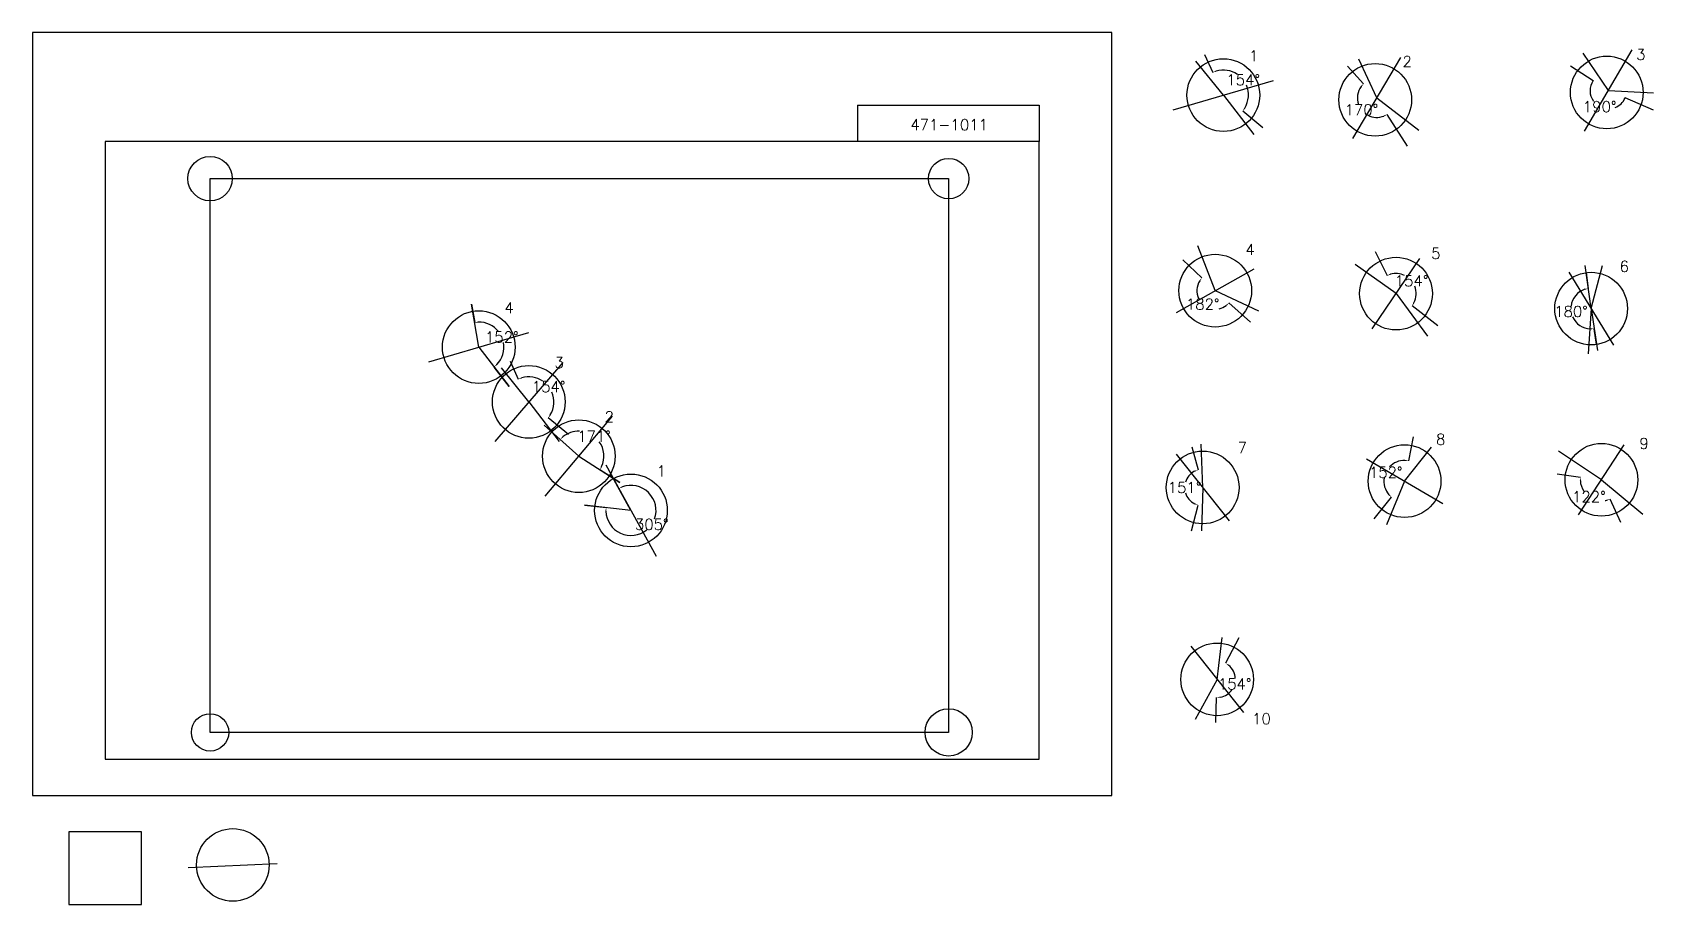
# Model space of a CAD drawing. Extents: x 0 to 2230150, y -150000 to 1050000.
import ezdxf

# ---------------------------------------------------------------- set-up
doc = ezdxf.new("R2010")
doc.units = 0
doc.header["$MEASUREMENT"] = 0
doc.layers.get('0').update_dxf_attribs({"linetype": 'CONTINUOUS'})
doc.layers.get('Defpoints').update_dxf_attribs({"linetype": 'CONTINUOUS'})
for name, color, linetype in [('_0-0_', 7, 'CONTINUOUS'), ('_0-1_V-nasSTD', 7, 'CONTINUOUS'), ('_0-2_番号', 7, 'CONTINUOUS'), ('ADD_LINE', 7, 'CONTINUOUS'), ('文字', 7, 'CONTINUOUS'), ('画像', 7, 'CONTINUOUS')]:
    doc.layers.add(name, color=color, linetype=linetype)
doc.layers.add('位置合わせ用', color=7, linetype='CONTINUOUS', plot=False)
doc.styles.get("Standard").update_dxf_attribs({"font": 'txt', "height": 15000, "bigfont": 'bigfont.shx'})
doc.dimstyles.get("Standard").update_dxf_attribs({"dimtxt": 0.18, "dimasz": 0.18, "dimexe": 0.18, "dimexo": 0.0625, "dimgap": 0.09, "dimtad": 0, "dimtih": 1, "dimtoh": 1, "dimdec": 4, "dimzin": 0, "dimdsep": 46, "dimtxsty": 'Standard', "dimcen": 0.09, "dimadec": 0, "dimazin": 0, "dimtfac": 1, "dimtdec": 4, "dimtofl": 0, "dimtmove": 0, "dimatfit": 3, "dimfxl": 1, "dimtolj": 1, "dimtzin": 0, "dimarcsym": 0})
picture_1 = doc.add_image_def('image1.jpg', size_in_pixel=(800, 600))

# ---------------------------------------------------------------- blocks, each defined once
blk = doc.blocks.new('-000-CCURVE_ORG002')
at = {"layer": '_0-0_', "color": 5, "linetype": 'Continuous'}
for p, q in [((30, -10), (10, -10)), ((10, -10), (10, -30)), ((30, -30), (30, -10)), ((10, -30), (30, -30))]:
    blk.add_line(p, q, dxfattribs=at)
blk = doc.blocks.new('-008-$$ATRU$$11$$背景色$$色$$0_0_0')
at = {"layer": '_0-2_番号'}
blk.add_blockref('-000-CCURVE_ORG002', (0, 0), dxfattribs=at)
blk = doc.blocks.new('*D27')
at = {"layer": 'ADD_LINE', "color": 0, "linetype": 'Continuous', "lineweight": -2}
for p, q in [((1612482, 1019756), (1623866, 995044)), ((1692790, 918934), (1664951, 941812))]:
    blk.add_line(p, q, dxfattribs=at)
for start, end in [(55.935441, 106.423298), (328.898292, 23.176446)]:
    blk.add_arc((1638300, 963714), 34496, start, end, dxfattribs=at)
at = {"layer": 'ADD_LINE', "color": 0}
for points in [[(1628254, 997582), (1628840, 996022), (1623866, 995045)], [(1667157, 946376), (1668518, 945414), (1664951, 941812)]]:
    blk.add_solid(points, dxfattribs=at)
at = {"layer": 'Defpoints', "color": 0}
for p in [(1612482, 1019756), (1638300, 963714), (1672046, 970868), (1692790, 918934)]:
    blk.add_point(p, dxfattribs=at)
at = {"layer": 'ADD_LINE', "color": 0, "linetype": 'Continuous', "insert": (1665608, 984790), "char_height": 15000, "attachment_point": 5}
blk.add_mtext('\\A1;154%%d', dxfattribs=at)
blk = doc.blocks.new('*D28')
at = {"color": 0, "linetype": 'Continuous', "lineweight": -2}
for p, q in [((1809179, 1003391), (1831324, 979396)), ((1891517, 893504), (1863720, 937271))]:
    blk.add_line(p, q, dxfattribs=at)
for start, end in [(143.458517, 199.177328), (242.968088, 291.666013)]:
    blk.add_arc((1849418, 959791), 26678, start, end, dxfattribs=at)
at = {"color": 0}
for points in [[(1828604, 975119), (1827364, 976233), (1831324, 979396)], [(1859646, 934256), (1858888, 935740), (1863721, 937271)]]:
    blk.add_solid(points, dxfattribs=at)
at = {"layer": 'Defpoints', "color": 0}
for p in [(1809179, 1003391), (1849418, 959791), (1823088, 955491), (1891518, 893504)]:
    blk.add_point(p, dxfattribs=at)
at = {"color": 0, "linetype": 'Continuous', "insert": (1828270, 943528), "char_height": 15000, "attachment_point": 5}
blk.add_mtext('\\A1;170%%d', dxfattribs=at)
blk = doc.blocks.new('*D31')
at = {"layer": 'ADD_LINE', "color": 0, "linetype": 'Continuous', "lineweight": -2}
for p, q in [((2115662, 1004203), (2146913, 983688)), ((2230150, 942907), (2190978, 959896))]:
    blk.add_line(p, q, dxfattribs=at)
for start, end in [(146.716384, 215.556167), (291.744567, 336.55299)]:
    blk.add_arc((2167922, 969896), 25131, start, end, dxfattribs=at)
at = {"layer": 'ADD_LINE', "color": 0}
for points in [[(2146913, 983688), (2146913, 983688), (2146913, 983688)], [(2190978, 959896), (2190978, 959896), (2190978, 959896)]]:
    blk.add_solid(points, dxfattribs=at)
at = {"layer": 'Defpoints', "color": 0}
for p in [(2115662, 1004204), (2167922, 969896), (2146156, 957332), (2230150, 942907)]:
    blk.add_point(p, dxfattribs=at)
at = {"layer": 'ADD_LINE', "color": 0, "linetype": 'Continuous', "insert": (2155982, 947782), "char_height": 15000, "attachment_point": 5}
blk.add_mtext('\\A1;190%%d', dxfattribs=at)
blk = doc.blocks.new('*D492')
at = {"color": 0, "linetype": 'Continuous', "lineweight": -2}
for p, q in [((1582560, 737261), (1608834, 712185)), ((1675657, 651191), (1646046, 677753))]:
    blk.add_line(p, q, dxfattribs=at)
for start, end in [(147.654398, 205.986177), (282.024317, 306.788949)]:
    blk.add_arc((1627174, 694681), 25352, start, end, dxfattribs=at)
at = {"color": 0}
for points in [[(1606412, 707733), (1605099, 708759), (1608834, 712185)], [(1642919, 673763), (1641794, 674993), (1646046, 677753)]]:
    blk.add_solid(points, dxfattribs=at)
at = {"layer": 'Defpoints', "color": 0}
for p in [(1582560, 737262), (1627174, 694681), (1602920, 687300), (1675658, 651190)]:
    blk.add_point(p, dxfattribs=at)
at = {"color": 0, "linetype": 'Continuous', "insert": (1609955, 676073), "char_height": 15000, "attachment_point": 5}
blk.add_mtext('\\A1;182%%d', dxfattribs=at)
blk = doc.blocks.new('*D493')
at = {"color": 0, "linetype": 'Continuous', "lineweight": -2}
for p, q in [((1847215, 748386), (1863522, 715452)), ((1933285, 646506), (1897834, 673710))]:
    blk.add_line(p, q, dxfattribs=at)
for start, end in [(64.877904, 105.999917), (332.840982, 21.383423)]:
    blk.add_arc((1875830, 690596), 27737, start, end, dxfattribs=at)
at = {"color": 0}
for points in [[(1867883, 718035), (1868485, 716481), (1863522, 715453)], [(1899804, 678380), (1901213, 677489), (1897835, 673710)]]:
    blk.add_solid(points, dxfattribs=at)
at = {"layer": 'Defpoints', "color": 0}
for p in [(1847214, 748386), (1887525, 715747), (1875830, 690596), (1933286, 646506)]:
    blk.add_point(p, dxfattribs=at)
at = {"color": 0, "linetype": 'Continuous', "insert": (1897257, 708209), "char_height": 15000, "attachment_point": 5}
blk.add_mtext('\\A1;154%%d', dxfattribs=at)
blk = doc.blocks.new('*D494')
at = {"color": 0, "linetype": 'Continuous', "lineweight": -2}
for p, q in [((2097719, 442479), (2129651, 438247)), ((2185031, 375777), (2170441, 407971))]:
    blk.add_line(p, q, dxfattribs=at)
for start, end in [(182.32444, 213.011449), (280.28229, 284.506363)]:
    blk.add_arc((2158450, 434431), 29051, start, end, dxfattribs=at)
at = {"color": 0}
for points in [[(2130255, 433215), (2128590, 433290), (2129651, 438247)], [(2166004, 405520), (2165449, 407092), (2170441, 407970)]]:
    blk.add_solid(points, dxfattribs=at)
at = {"layer": 'Defpoints', "color": 0}
for p in [(2097719, 442479), (2158450, 434431), (2134111, 418569), (2185032, 375776)]:
    blk.add_point(p, dxfattribs=at)
at = {"color": 0, "linetype": 'Continuous', "insert": (2141135, 411104), "char_height": 15000, "attachment_point": 5}
blk.add_mtext('\\A1;122%%d', dxfattribs=at)
blk = doc.blocks.new('*D495')
at = {"color": 0, "linetype": 'Continuous', "lineweight": -2}
for p, q in [((1899485, 493442), (1893065, 460614)), ((1845899, 380648), (1869761, 410403))]:
    blk.add_line(p, q, dxfattribs=at)
for start, end in [(88.997379, 136.834749), (170.916699, 221.208715)]:
    blk.add_arc((1887594, 432640), 28505, start, end, dxfattribs=at)
at = {"color": 0}
for points in [[(1888005, 460311), (1888181, 461969), (1893065, 460615)], [(1865573, 413259), (1866726, 414463), (1869761, 410403)]]:
    blk.add_solid(points, dxfattribs=at)
at = {"layer": 'Defpoints', "color": 0}
for p in [(1899486, 493442), (1869381, 454567), (1887594, 432640), (1845899, 380648)]:
    blk.add_point(p, dxfattribs=at)
at = {"color": 0, "linetype": 'Continuous', "insert": (1861739, 444640), "char_height": 15000, "attachment_point": 5}
blk.add_mtext('\\A1;152%%d', dxfattribs=at)
blk = doc.blocks.new('*D496')
at = {"color": 0, "linetype": 'Continuous', "lineweight": -2}
for p, q in [((1594921, 479957), (1603443, 448007)), ((1594453, 364310), (1603625, 399771))]:
    blk.add_line(p, q, dxfattribs=at)
for start, end in [(116.442259, 162.722612), (197.730428, 243.989803)]:
    blk.add_arc((1609870, 423913), 24936, start, end, dxfattribs=at)
at = {"color": 0}
for points in [[(1599060, 445461), (1598471, 447020), (1603443, 448007)], [(1598646, 400720), (1599223, 402284), (1603625, 399771)]]:
    blk.add_solid(points, dxfattribs=at)
at = {"layer": 'Defpoints', "color": 0}
for p in [(1594921, 479958), (1587247, 434403), (1609870, 423913), (1594453, 364310)]:
    blk.add_point(p, dxfattribs=at)
at = {"color": 0, "linetype": 'Continuous', "insert": (1584933, 423819), "char_height": 15000, "attachment_point": 5}
blk.add_mtext('\\A1;151%%d', dxfattribs=at)
blk = doc.blocks.new('*D497')
at = {"color": 0, "linetype": 'Continuous', "lineweight": -2}
for p, q in [((2137280, 719501), (2140368, 697666)), ((2151611, 620534), (2148379, 642348))]:
    blk.add_line(p, q, dxfattribs=at)
for start, end in [(108.314688, 172.816777), (204.310121, 268.164898)]:
    blk.add_arc((2144282, 669994), 27948, start, end, dxfattribs=at)
at = {"color": 0}
for points in [[(2135690, 695715), (2135310, 697337), (2140368, 697666)], [(2143435, 641228), (2143339, 642892), (2148379, 642348)]]:
    blk.add_solid(points, dxfattribs=at)
at = {"layer": 'Defpoints', "color": 0}
for p in [(2137280, 719501), (2144282, 669994), (2122350, 652671), (2151611, 620534)]:
    blk.add_point(p, dxfattribs=at)
at = {"color": 0, "linetype": 'Continuous', "insert": (2116623, 665988), "char_height": 15000, "attachment_point": 5}
blk.add_mtext('\\A1;180%%d', dxfattribs=at)
blk = doc.blocks.new('*D662')
at = {"color": 0, "linetype": 'Continuous', "lineweight": -2}
for p, q in [((1659684, 217062), (1641346, 182000)), ((1628066, 100544), (1629066, 134978))]:
    blk.add_line(p, q, dxfattribs=at)
for start, end in [(2.755917, 50.881259), (279.845571, 326.395586)]:
    blk.add_arc((1629789, 159904), 24936, start, end, dxfattribs=at)
at = {"color": 0}
for points in [[(1645980, 179947), (1645064, 178555), (1641346, 182001)], [(1633993, 136166), (1634112, 134504), (1629066, 134978)]]:
    blk.add_solid(points, dxfattribs=at)
at = {"layer": 'Defpoints', "color": 0}
for p in [(1659684, 217062), (1629789, 159904), (1648804, 143771), (1628066, 100544)]:
    blk.add_point(p, dxfattribs=at)
at = {"color": 0, "linetype": 'Continuous', "insert": (1653916, 153603), "char_height": 15000, "attachment_point": 5}
blk.add_mtext('\\A1;154%%d', dxfattribs=at)
blk = doc.blocks.new('*D665')
at = {"layer": 'ADD_LINE', "color": 0, "linetype": 'Continuous', "lineweight": -2}
for p, q in [((794929, 444081), (806783, 422517)), ((759342, 399674), (789133, 396239))]:
    blk.add_line(p, q, dxfattribs=at)
for start, end in [(340.113226, 110.487303), (181.734945, 309.194476)]:
    blk.add_arc((823401, 392288), 34496, start, end, dxfattribs=at)
at = {"layer": 'ADD_LINE', "color": 0}
for points in [[(810980, 425359), (811675, 423844), (806783, 422517)], [(789754, 391208), (788089, 391279), (789133, 396239)]]:
    blk.add_solid(points, dxfattribs=at)
at = {"layer": 'Defpoints', "color": 0}
for p in [(794929, 444081), (759342, 399674), (823401, 392288), (826537, 357935)]:
    blk.add_point(p, dxfattribs=at)
at = {"layer": 'ADD_LINE', "color": 0, "linetype": 'Continuous', "insert": (852037, 373054), "char_height": 15000, "attachment_point": 5}
blk.add_mtext('\\A1;305%%d', dxfattribs=at)
blk = doc.blocks.new('*D668')
at = {"layer": 'ADD_LINE', "color": 0, "linetype": 'Continuous', "lineweight": -2}
for p, q in [((703869, 509751), (725978, 489954)), ((807939, 430707), (780677, 448264))]:
    blk.add_line(p, q, dxfattribs=at)
for start, end in [(88.488025, 129.843544), (335.529989, 35.303819)]:
    blk.add_arc((751675, 466941), 34496, start, end, dxfattribs=at)
at = {"layer": 'ADD_LINE', "color": 0}
for points in [[(728995, 494027), (730153, 492828), (725977, 489954)], [(782341, 453052), (783804, 452254), (780677, 448264)]]:
    blk.add_solid(points, dxfattribs=at)
at = {"layer": 'Defpoints', "color": 0}
for p in [(703869, 509751), (783140, 481080), (751675, 466941), (807940, 430706)]:
    blk.add_point(p, dxfattribs=at)
at = {"layer": 'ADD_LINE', "color": 0, "linetype": 'Continuous', "insert": (772586, 494377), "char_height": 15000, "attachment_point": 5}
blk.add_mtext('\\A1;171%%d', dxfattribs=at)
blk = doc.blocks.new('*D671')
at = {"layer": 'ADD_LINE', "color": 0, "linetype": 'Continuous', "lineweight": -2}
for p, q in [((657058, 597638), (668443, 572926)), ((737367, 496815), (709527, 519694))]:
    blk.add_line(p, q, dxfattribs=at)
for start, end in [(55.935441, 106.423298), (328.898292, 23.176446)]:
    blk.add_arc((682877, 541595), 34496, start, end, dxfattribs=at)
at = {"layer": 'ADD_LINE', "color": 0}
for points in [[(672831, 575464), (673417, 573903), (668443, 572926)], [(711733, 524257), (713094, 523295), (709527, 519694)]]:
    blk.add_solid(points, dxfattribs=at)
at = {"layer": 'Defpoints', "color": 0}
for p in [(657058, 597638), (682877, 541595), (716622, 548749), (737367, 496815)]:
    blk.add_point(p, dxfattribs=at)
at = {"layer": 'ADD_LINE', "color": 0, "linetype": 'Continuous', "insert": (710185, 562672), "char_height": 15000, "attachment_point": 5}
blk.add_mtext('\\A1;154%%d', dxfattribs=at)
blk = doc.blocks.new('*D674')
at = {"layer": 'ADD_LINE', "color": 0, "linetype": 'Continuous', "lineweight": -2}
for p, q in [((604179, 676039), (608376, 651002)), ((655964, 562597), (635127, 589652))]:
    blk.add_line(p, q, dxfattribs=at)
for start, end in [(38.105802, 91.203326), (315.914786, 10.502161)]:
    blk.add_arc((614078, 616981), 34496, start, end, dxfattribs=at)
at = {"layer": 'ADD_LINE', "color": 0}
for points in [[(613276, 652299), (613432, 650639), (608376, 651002)], [(638302, 593603), (639412, 592360), (635127, 589651)]]:
    blk.add_solid(points, dxfattribs=at)
at = {"layer": 'Defpoints', "color": 0}
for p in [(604179, 676039), (614078, 616981), (648558, 615922), (655964, 562597)]:
    blk.add_point(p, dxfattribs=at)
at = {"layer": 'ADD_LINE', "color": 0, "linetype": 'Continuous', "insert": (645699, 630769), "char_height": 15000, "attachment_point": 5}
blk.add_mtext('\\A1;152%%d', dxfattribs=at)

msp = doc.modelspace()

# ---------------------------------------------------------------- linework, layer by layer
at = {"layer": '_0-1_V-nasSTD', "color": 7, "linetype": 'Continuous'}
for p, q in [((1485000, 1050000), (0, 1050000)), ((0, 1050000), (0, 0)), ((1485000, 1050000), (0, 1050000)), ((0, 1050000), (0, 0)), ((1485000, 0), (1485000, 1050000)), ((1485000, 0), (1485000, 1050000)), ((1135000, 950000), (1135000, 900000)), ((1135000, 950000), (1385000, 950000)), ((1385000, 950000), (1385000, 900000)), ((1385000, 900000), (100000, 900000)), ((100000, 900000), (100000, 50000)), ((1385000, 50000), (1385000, 900000)), ((100000, 50000), (1385000, 50000)), ((0, 0), (1485000, 0)), ((0, 0), (1485000, 0))]:
    msp.add_line(p, q, dxfattribs=at)
at = {"layer": 'ADD_LINE', "color": 5, "linetype": 'Continuous'}
for p, q in [((1638300.12759, 963713.94411), (1600657, 1010465.5)), ((1849417.68706, 959791.40858), (1824731.61592, 1013095)), ((2167921.53926, 969895.92252), (2133337.061, 1021586.01265)), ((1638300.12759, 963713.94411), (1680185.5, 909330)), ((1849417.68706, 959791.40858), (1907070.5, 915461)), ((2167921.53926, 969895.92252), (2230150.4375, 966693.63309)), ((1627173.85936, 694681.42053), (1603053, 756584)), ((1875829.60478, 690595.69901), (1819695, 730821)), ((2144282.17651, 669993.66595), (2135874.84661, 729434.5)), ((2144282.17651, 669993.66595), (2159881.11393, 729434.5)), ((1627173.85936, 694681.42053), (1686782, 666999.5)), ((614078.25, 616980.94411), (604179, 676039)), ((1875829.60478, 690595.69901), (1919233, 631868.5)), ((2144282.17651, 669993.66595), (2139973.5, 607862)), ((2144282.17651, 669993.66595), (2152852.5, 612158.5)), ((614078.25, 616980.94411), (655963.62241, 562597)), ((682876.75, 541595.44411), (645233.62241, 588347)), ((682876.75, 541595.44411), (724762.12241, 487211.5)), ((751675.25, 466941.44411), (703869.38455, 509751.49874)), ((1609869.59541, 423912.59025), (1607859.5021, 483624.43754)), ((1887594.19761, 432639.77192), (1924592.5, 479202.5)), ((2158449.59821, 434430.75199), (2099218, 473956.5)), ((751675.25, 466941.44411), (807939.5, 430706.5)), ((823401.25, 392287.94411), (794928.57879, 444080.87152)), ((1609869.59541, 423912.59025), (1608159.50179, 364310.06247)), ((1887594.19761, 432639.77192), (1862762, 372404)), ((2158449.59821, 434430.75199), (2215384.5, 387018.5)), ((823401.25, 392287.94411), (759341.5, 399674)), ((1629789, 159904), (1636845.5, 217647.28885)), ((1629789, 159904), (1599375.79815, 104642.5))]:
    msp.add_line(p, q, dxfattribs=at)
at = {"layer": 'ADD_LINE', "color": 1, "linetype": 'Continuous'}
for p, q in [((1816519.43706, 903878.65858), (1882315.93706, 1015704.15858)), ((2135023.28926, 913983.17252), (2200819.78926, 1025808.67252)), ((1569397.37759, 943664.44411), (1707202.87759, 983763.44411)), ((1843082.10478, 642335.94901), (1908577.10478, 738855.44901)), ((1573690.48436, 664418.92053), (1680657.23436, 724943.92053)), ((2113351.05151, 720119.29095), (2175213.30151, 619868.04095)), ((545175.5, 596931.44411), (682981, 637030.44411)), ((729783.34186, 595903.29849), (635970.15814, 487287.58973)), ((705399.08884, 412095.40218), (797951.41116, 521787.48605)), ((1573599.84541, 469670.84025), (1646139.34541, 378154.34025)), ((2126994.59821, 386171.00199), (2189904.59821, 482690.50199)), ((788831.0407, 455172.53711), (857971.4593, 329403.35111)), ((1835025.69761, 463233.02192), (1940162.69761, 402046.52192)), ((1593519.25, 205662.25), (1666058.75, 114145.75)), ((214262.32302, -98799.56876), (336470.78129, -93322.43898))]:
    msp.add_line(p, q, dxfattribs=at)
at = {"layer": 'ADD_LINE', "color": 5, "linetype": 'ByBlock'}
for centre in [(1638300.12759, 963713.94411), (1847299.84098, 957259.81804), (2165803.69318, 967364.33199), (1627173.85936, 694681.42053), (1875829.60478, 690595.69901), (2144282.17651, 669993.66595), (614078.25, 616980.94411), (682876.75, 541595.44411), (751675.25, 466941.44411), (1609869.59541, 423912.59025), (1887594.19761, 432639.77192), (2158449.59821, 434430.75199), (823401.25, 392287.94411), (1629789, 159904), (275704.61091, -95468.83904)]:
    msp.add_circle(centre, 50000, dxfattribs=at)
at = {"layer": '位置合わせ用', "color": 5, "linetype": 'Continuous'}
for centre, radius in [((244424.4, 848880.595), 30579.2687), ((1260424.4, 848880.595), 27848.33235), ((244424.4, 86880.595), 25672.78835), ((1260424.4, 86880.595), 32483.49996)]:
    msp.add_circle(centre, radius, dxfattribs=at)

# ---------------------------------------------------------------- block references
at = {"layer": '_0-0_', "xscale": 5000, "yscale": 5000, "zscale": 5000}
msp.add_blockref('-008-$$ATRU$$11$$背景色$$色$$0_0_0', (0, 0), dxfattribs=at)

# ---------------------------------------------------------------- texts
at = {"layer": '文字', "color": 5, "linetype": 'Continuous'}
for s, p in [('3', (2206162.5, 1012123.5)), ('1', (1673664.84659, 1010338.61449)), ('2', (1884735.5, 1002469.5)), ('4', (1668695.5, 743754)), ('5', (1924216.5, 738393)), ('6', (2183311.5, 720524.5)), ('4', (649442.969, 663605.61449)), ('3', (718241.469, 588220.11449)), ('2', (787039.969, 513566.11449)), ('8', (1930840.69761, 482615.93968)), ('9', (2210625.69761, 476897.98348)), ('7', (1657991.59541, 471180.02727)), ('1', (858765.969, 438912.61449)), ('10', (1677911, 98195.5))]:
    msp.add_text(s, height=15000, dxfattribs=at).set_placement(p)
at = {"layer": '文字', "linetype": 'Continuous'}
msp.add_text('471-1011', height=15000, dxfattribs=at).set_placement((1207698.06436, 915464.91089))

# ---------------------------------------------------------------- dimensions: what is measured, and where the dimension line sits
at = {"color": 5, "linetype": 'Continuous'}
for base, center, p1, p2, picture, middle in [((1823088.23526, 955490.96023), (1849417.68706, 959791.40858), (1809178.77504, 1003391.05715), (1891517.5, 893504), '*D28', (1828269.9978, 943527.67201)), ((1602919.66927, 687300.1765), (1627173.85936, 694681.42053), (1582560, 737261.5), (1675657.5, 651190.5), '*D492', (1609955.37168, 676073.03042)), ((1887525.02456, 715746.55986), (1875829.60478, 690595.69901), (1847214.5, 748386.5), (1933285.5, 646506), '*D493', (1897256.73514, 708208.95339)), ((2122350.14113, 652670.99813), (2144282.17651, 669993.66595), (2137279.85621, 719500.91301), (2151611.40936, 620533.75951), '*D497', (2116622.71578, 665988.26601)), ((1869381.14317, 454567.03326), (1887594.19761, 432639.77192), (1899485.5, 493442.5), (1845899, 380648), '*D495', (1861738.50652, 444639.91276)), ((1587247.09662, 434402.94997), (1609869.59541, 423912.59025), (1594921, 479957.5), (1594452.55209, 364310), '*D496', (1584933.35154, 423818.56891)), ((2134111.47282, 418568.6119), (2158449.59821, 434430.75199), (2097719, 442479), (2185031.5, 375776.5), '*D494', (2141135.0292, 411103.5675)), ((1648803.90553, 143771.4718), (1629789, 159904), (1659684.47103, 217061.94462), (1628066.5, 100544), '*D662', (1653916.18486, 153602.8851))]:
    dim = msp.add_angular_dim_3p(base=base, center=center, p1=p1, p2=p2, dimstyle='Standard', override={"dimasz": 5000, "dimtmove": 2}, dxfattribs=at)
    dim.commit()
    dim.dimension.update_dxf_attribs({"geometry": picture, "text_midpoint": middle})
at = {"layer": 'ADD_LINE', "color": 5, "linetype": 'Continuous'}
for base, center, p1, p2, override, picture, middle in [((1672045.78438, 970867.8893), (1638300.12759, 963713.94411), (1612481.5, 1019756.5), (1692790, 918933.5), {"dimasz": 5000, "dimtmove": 2}, '*D27', (1665608.30751, 984790.2719)), ((2146156.07889, 957332.10205), (2167921.53926, 969895.92252), (2115661.5, 1004203.5), (2230150.5, 942906.93528), {"dimtmove": 2}, '*D31', (2155981.84538, 947781.93238)), ((648557.60862, 615921.64584), (614078.25, 616980.94411), (604179, 676039), (655963.62241, 562597), {"dimasz": 5000, "dimtmove": 2}, '*D674', (645698.61788, 630768.64223)), ((716622.40679, 548749.3893), (682876.75, 541595.44411), (657058.12241, 597638), (737366.62241, 496815), {"dimasz": 5000, "dimtmove": 2}, '*D671', (710184.92993, 562671.7719)), ((783140.10908, 481080.43018), (751675.25, 466941.44411), (703869.38455, 509751.49874), (807939.5, 430706.5), {"dimasz": 5000, "dimtmove": 2}, '*D668', (772585.53727, 494376.97163)), ((826536.6947, 357935.10914), (823401.25, 392287.94411), (794928.57879, 444080.87152), (759341.5, 399674), {"dimasz": 5000, "dimtmove": 2}, '*D665', (852036.77903, 373053.73602))]:
    dim = msp.add_angular_dim_3p(base=base, center=center, p1=p1, p2=p2, dimstyle='Standard', override=override, dxfattribs=at)
    dim.commit()
    dim.dimension.update_dxf_attribs({"geometry": picture, "text_midpoint": middle})

# ---------------------------------------------------------------- pictures from other files: only their frames are drawn
at = {"layer": '画像', "color": 5, "linetype": 'Continuous'}
image = msp.add_image(picture_1, insert=(244424.4, 86880.595), size_in_units=(1016000, 762000), dxfattribs=at)
image.dxf.flags = 7

doc.saveas('drawing.dxf')
